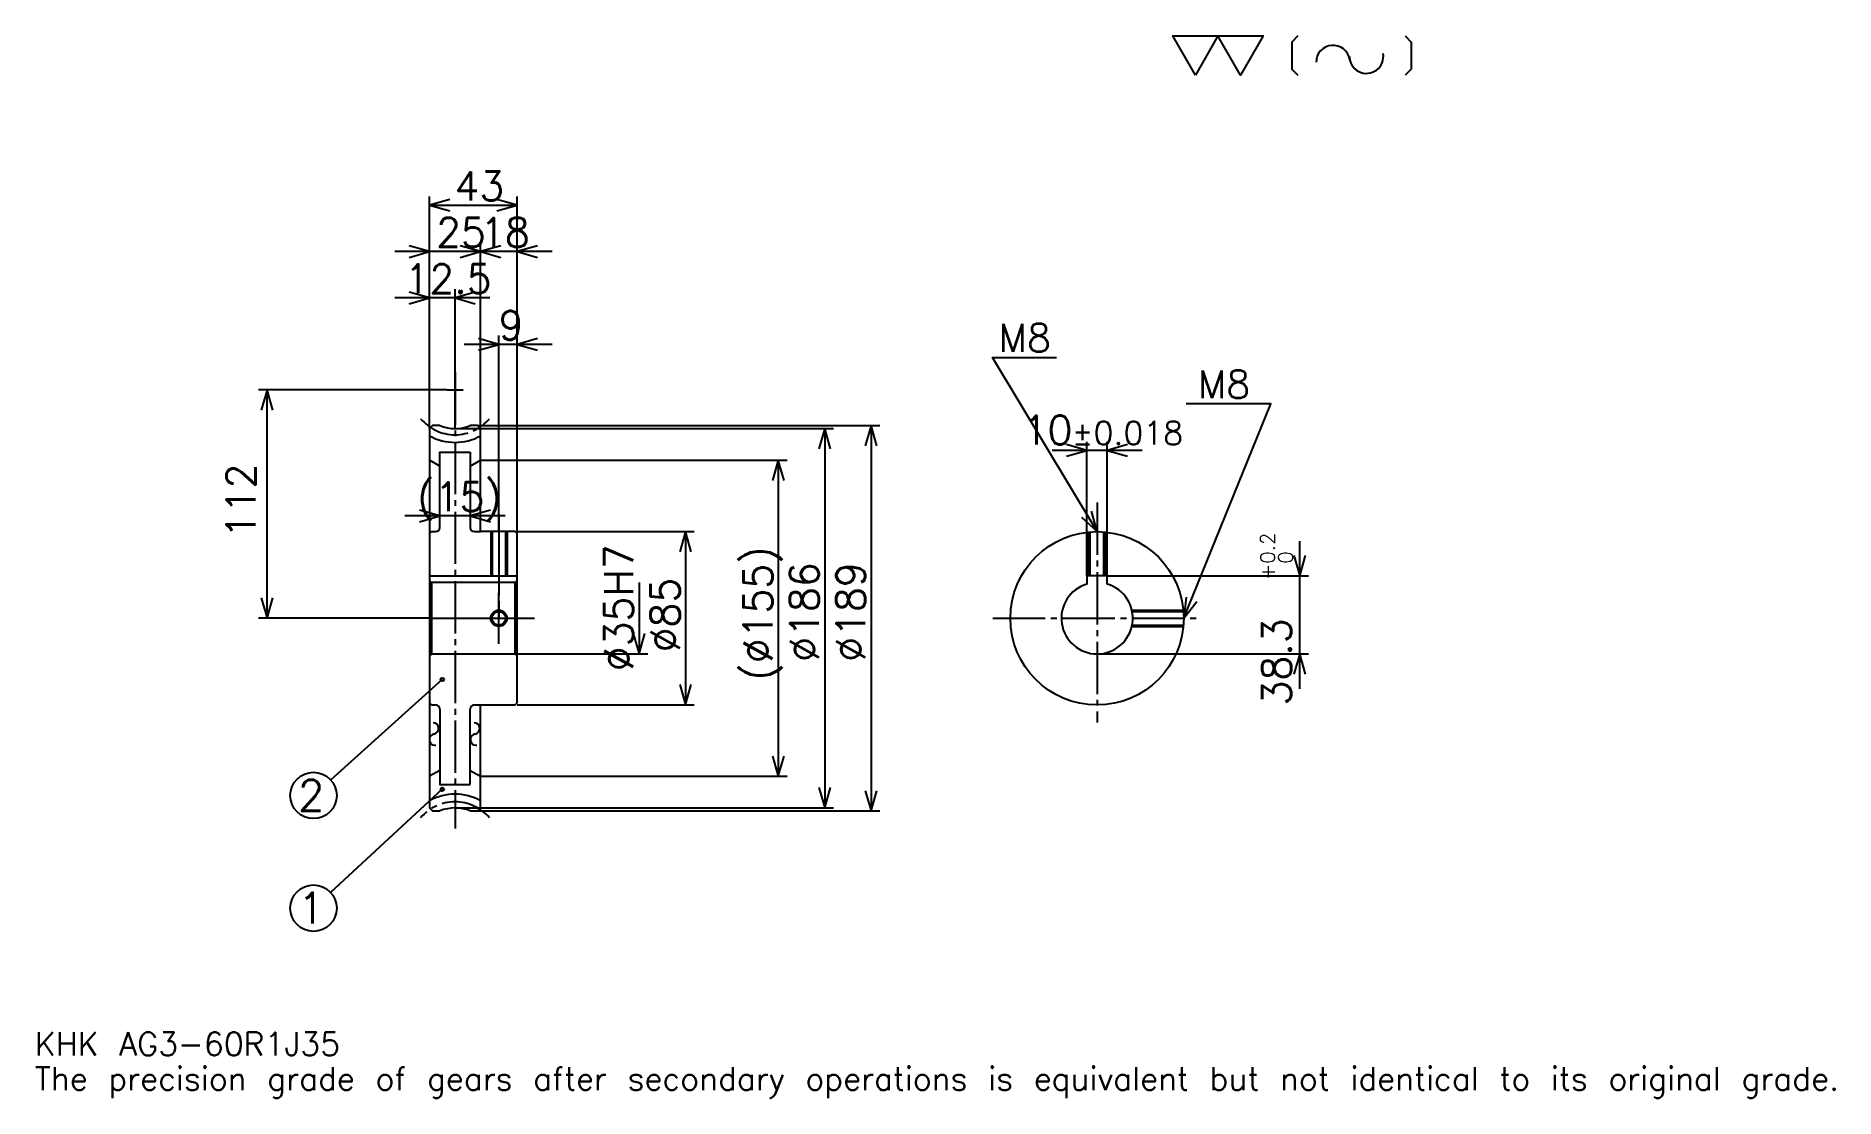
# Model space of a CAD drawing. Extents: x 29 to 911, y 10 to 531.
import ezdxf

# ---------------------------------------------------------------- set-up
doc = ezdxf.new("R2010")
doc.units = 0
doc.linetypes.add('DASHDOT', pattern=[34.133332, 25.6, -2.844444, 2.844444, -2.844444])
doc.layers.get('0').update_dxf_attribs({"linetype": 'CONTINUOUS'})
doc.layers.add('DASHDOT', color=6, linetype='DASHDOT')
doc.styles.add('KANJI', font='TXT', dxfattribs={"bigfont": 'BIGFONT'})

msp = doc.modelspace()

# ---------------------------------------------------------------- linework, layer by layer
at = {"color": 5}
for p, q in [((221.866684, 340.186127), (221.866684, 452.541687)), ((264.866699, 340.186127), (264.866699, 452.541687)), ((221.866684, 448.275024), (264.866699, 448.275024)), ((263.93335, 425.51947), (204.800018, 425.51947)), ((281.93335, 425.51947), (229.800018, 425.51947)), ((246.866684, 340.186127), (246.866684, 429.786133)), ((234.366684, 357.686127), (234.366684, 407.030579)), ((251.43335, 402.763916), (204.800018, 402.763916)), ((281.93335, 380.008362), (238.800018, 380.008362)), ((255.866684, 340.186127), (255.866684, 384.275024)), ((230.400024, 357.686127), (137.955566, 357.686127)), ((142.222229, 245.686127), (142.222229, 357.686127)), ((234.366684, 338.686127), (234.366684, 357.686127)), ((221.866684, 338.686127), (221.866684, 340.186127)), ((234.366684, 338.686127), (264.866699, 338.686127)), ((245.366684, 340.186127), (264.866699, 340.186127)), ((246.866684, 338.686127), (246.866684, 340.186127)), ((255.866684, 288.186127), (255.866684, 340.186127)), ((255.866684, 288.186127), (255.866684, 340.186127)), ((264.866699, 340.186127), (442.64447, 340.186127)), ((264.866699, 287.186127), (264.866699, 340.186127)), ((264.866699, 338.686127), (419.888916, 338.686127)), ((415.622253, 338.686127), (415.622253, 152.686127)), ((438.377808, 340.186127), (438.377808, 151.186127)), ((571.211121, 328.008362), (527.077759, 328.008362)), ((544.14447, 266.486115), (544.14447, 332.275024)), ((554.14447, 266.486115), (554.14447, 332.275024)), ((246.866684, 323.186127), (264.866699, 323.186127)), ((264.866699, 323.186127), (397.133362, 323.186127)), ((392.866699, 323.186127), (392.866699, 168.186127)), ((258.93335, 295.875), (209.800018, 295.875)), ((264.866699, 288.186127), (351.622253, 288.186127)), ((347.355591, 288.186127), (347.355591, 203.186127)), ((648.533325, 211.119461), (648.533325, 283.552795)), ((554.14447, 266.486115), (652.799988, 266.486115)), ((324.600037, 263.186127), (324.600037, 228.186127)), ((221.866684, 245.686127), (137.955566, 245.686127)), ((264.866699, 228.186127), (328.866699, 228.186127)), ((549.14447, 228.186127), (652.799988, 228.186127)), ((228.116684, 215.686127), (173.430573, 166.4133)), ((264.866699, 203.186127), (351.622253, 203.186127)), ((246.866684, 168.186127), (264.866699, 168.186127)), ((264.866699, 168.186127), (397.133362, 168.186127)), ((228.116684, 161.811127), (173.339417, 111.26326)), ((234.366684, 152.686127), (264.866699, 152.686127)), ((245.366684, 151.186127), (264.866699, 151.186127)), ((264.866699, 152.686127), (419.888916, 152.686127)), ((264.866699, 151.186127), (442.64447, 151.186127))]:
    msp.add_line(p, q, dxfattribs=at)
at = {"color": 4}
for p, q in [((241.866684, 327.186127), (241.866684, 290.186127)), ((226.866684, 320.299377), (221.866684, 323.186127)), ((241.866684, 320.299377), (246.866684, 323.186127)), ((243.866684, 288.186127), (246.866684, 288.186127)), ((221.866684, 266.486115), (264.866699, 266.486115)), ((264.866699, 264.186127), (263.866699, 263.186127)), ((221.866684, 227.186127), (222.866684, 228.186127)), ((264.866699, 227.186127), (263.866699, 228.186127)), ((243.866684, 203.186127), (246.866684, 203.186127)), ((241.866684, 164.186127), (241.866684, 201.186127)), ((226.866684, 171.072876), (221.866684, 168.186127)), ((241.866684, 171.072876), (246.866684, 168.186127))]:
    msp.add_line(p, q, dxfattribs=at)
at = {"color": 7}
for points in [[(597.333313, 512), (586.23999, 531.228455), (630.613281, 531.228455), (619.519958, 512), (608.426636, 531.228455), (597.333313, 512)], [(647.623108, 531.228455), (644.664856, 528.270203), (644.664856, 514.958252), (647.623108, 512)], [(700.131531, 531.228455), (703.089783, 528.270203), (703.089783, 514.958252), (700.131531, 512)]]:
    msp.add_lwpolyline(points, dxfattribs=at)
at = {"color": 5}
for points in [[(231.822235, 451.119476), (221.866684, 448.275024), (231.822235, 445.430573)], [(254.911133, 445.430573), (264.866699, 448.275024), (254.911133, 451.119476)], [(211.911133, 422.675018), (221.866684, 425.51947), (211.911133, 428.363922)], [(236.911133, 422.675018), (246.866684, 425.51947), (236.911133, 428.363922)], [(256.822235, 428.363922), (246.866684, 425.51947), (256.822235, 422.675018)], [(274.822235, 428.363922), (264.866699, 425.51947), (274.822235, 422.675018)], [(211.911133, 399.919434), (221.866684, 402.763916), (211.911133, 405.608337)], [(244.322235, 405.608337), (234.366684, 402.763916), (244.322235, 399.919434)], [(245.911133, 377.163879), (255.866684, 380.008362), (245.911133, 382.852783)], [(274.822235, 382.852783), (264.866699, 380.008362), (274.822235, 377.163879)], [(549.14447, 288.186127), (497.944458, 373.51947), (529.233337, 373.51947)], [(145.066681, 347.73056), (142.222229, 357.686127), (139.377792, 347.73056)], [(591.64447, 245.686127), (634.311157, 350.763916), (592.782227, 350.763916)], [(418.466675, 328.73056), (415.622253, 338.686127), (412.777771, 328.73056)], [(441.222229, 330.23056), (438.377808, 340.186127), (435.533325, 330.23056)], [(534.188904, 325.16391), (544.14447, 328.008362), (534.188904, 330.852783)], [(564.100037, 330.852783), (554.14447, 328.008362), (564.100037, 325.16391)], [(395.711121, 313.23056), (392.866699, 323.186127), (390.022217, 313.23056)], [(216.911133, 293.030579), (226.866684, 295.875), (216.911133, 298.719452)], [(251.822235, 298.719452), (241.866684, 295.875), (251.822235, 293.030579)], [(541.583252, 295.259491), (549.14447, 288.186127), (546.461487, 298.186401)], [(350.200012, 278.23056), (347.355591, 288.186127), (344.511139, 278.23056)], [(645.688904, 276.441681), (648.533325, 266.486115), (651.377808, 276.441681)], [(592.754456, 255.980392), (591.64447, 245.686127), (598.025391, 253.840134)], [(139.377792, 255.641678), (142.222229, 245.686127), (145.066681, 255.641678)], [(321.755585, 238.141678), (324.600037, 228.186127), (327.444458, 238.141678)], [(651.377808, 218.230576), (648.533325, 228.186127), (645.688904, 218.230576)], [(344.511139, 213.141678), (347.355591, 203.186127), (350.200012, 213.141678)], [(390.022217, 178.141693), (392.866699, 168.186127), (395.711121, 178.141693)], [(412.777771, 162.641693), (415.622253, 152.686127), (418.466675, 162.641693)], [(435.533325, 161.141693), (438.377808, 151.186127), (441.222229, 161.141693)]]:
    msp.add_lwpolyline(points, dxfattribs=at)
at = {"color": 4}
for points in [[(226.967361, 340.186127), (223.366684, 340.186127), (221.866684, 338.686127), (221.866684, 227.186127)], [(241.766006, 151.186127), (245.366684, 151.186127), (246.866684, 152.686127), (246.866684, 203.186127), (263.866699, 203.186127), (264.866699, 204.186127), (264.866699, 287.186127), (263.866699, 288.186127), (246.866684, 288.186127), (246.866684, 338.686127), (245.366684, 340.186127), (241.766006, 340.186127)], [(226.866684, 290.186127), (226.866684, 327.186127), (241.866684, 327.186127)], [(221.866684, 287.186127), (222.866684, 288.186127), (224.866684, 288.186127)], [(251.866684, 288.186127), (251.866684, 266.486115)], [(252.541687, 288.186127), (252.541687, 266.486115)], [(259.191681, 288.186127), (259.191681, 266.486115)], [(259.866699, 288.186127), (259.866699, 266.486115)], [(545.14447, 266.486115), (545.14447, 287.997467)], [(545.819458, 266.486115), (545.819458, 288.055847)], [(552.469482, 266.486115), (552.469482, 288.055847)], [(553.14447, 266.486115), (553.14447, 287.997467)], [(554.14447, 262.456635), (554.14447, 266.486115), (544.14447, 266.486115), (544.14447, 262.456635)], [(221.866684, 264.186127), (222.866684, 263.186127), (222.866684, 228.186127), (263.866699, 228.186127), (263.866699, 263.186127), (222.866684, 263.186127)], [(566.181152, 249.686127), (591.455811, 249.686127)], [(566.325684, 249.011124), (591.514221, 249.011124)], [(566.181152, 241.686127), (591.455811, 241.686127)], [(566.325684, 242.36113), (591.514221, 242.36113)], [(221.866684, 227.186127), (221.866684, 152.686127), (223.366684, 151.186127), (226.967361, 151.186127)], [(221.866684, 204.186127), (222.866684, 203.186127), (224.866684, 203.186127)], [(226.866684, 201.186127), (226.866684, 164.186127), (241.866684, 164.186127)]]:
    msp.add_lwpolyline(points, dxfattribs=at)
for centre, radius in [((549.14447, 245.686127), 42.5), ((255.866684, 245.686127), 3.325)]:
    msp.add_circle(centre, radius, dxfattribs=at)
at = {"color": 7}
msp.add_circle((255.866684, 245.686127), 4, dxfattribs=at)
at = {"color": 5}
for centre, radius in [((228.116684, 215.686127), 0.853333), ((164.977798, 158.797241), 11.377778), ((228.116684, 161.811127), 0.853333), ((164.977798, 103.547241), 11.377778)]:
    msp.add_circle(centre, radius, dxfattribs=at)
at = {"color": 7}
for centre, radius, start, end in [((664.817749, 518.320557), 8.32, 10, 180), ((681.204956, 521.210083), 8.32, 180, 10), ((223.583328, 191.662796), 2.773333, 280, 90), ((243.703323, 191.662796), 2.773333, 280, 90), ((224.546494, 186.200394), 2.773333, 90, 280), ((244.666489, 186.200394), 2.773333, 90, 280)]:
    msp.add_arc(centre, radius, start, end, dxfattribs=at)
at = {"color": 4}
for centre, radius, start, end in [((234.366684, 357.686127), 25.75, 240.95890009, 299.04109991), ((234.366684, 357.686127), 19, 247.080457927, 292.919542073), ((224.866684, 290.186127), 2, 270, 0), ((243.866684, 290.186127), 2, 180, 270), ((549.14447, 245.686127), 17.5, 106.601549926, 73.398450074), ((224.866684, 201.186127), 2, 0, 90), ((243.866684, 201.186127), 2, 90, 180), ((234.366684, 133.686127), 25.75, 60.95890009, 119.04109991), ((234.366684, 133.686127), 19, 67.080457927, 112.919542073)]:
    msp.add_arc(centre, radius, start, end, dxfattribs=at)
at = {"layer": 'DASHDOT', "color": 7}
for p, q in [((234.366684, 366.219452), (234.366684, 142.652802)), ((230.400024, 357.686127), (238.333344, 357.686127)), ((549.14447, 302.408356), (549.14447, 194.652802)), ((255.866684, 288.186127), (255.866684, 245.686127)), ((221.866684, 245.686127), (273.400024, 245.686127)), ((498.111145, 245.686127), (600.177795, 245.686127))]:
    msp.add_line(p, q, dxfattribs=at)
for points in [[(255.866684, 296.719452), (255.866684, 257.952789)], [(255.866684, 233.152786), (255.866684, 258.219452)], [(243.333344, 245.686127), (268.400024, 245.686127)]]:
    msp.add_lwpolyline(points, dxfattribs=at)
for centre, start, end in [((234.366684, 357.686127), 219.999998481, 320.000001519), ((234.366684, 133.686127), 39.999998481, 140.000001519)]:
    msp.add_arc(centre, 22, start, end, dxfattribs=at)

# ---------------------------------------------------------------- texts
at = {"color": 7, "style": 'KANJI'}
for s, height, p in [('43', 14.222222, (234.122238, 450.550598)), ('25', 14.222222, (225.122238, 427.795044)), ('18', 14.222222, (246.622238, 427.795044)), ('12.5', 14.222222, (209.627792, 405.039459)), ('9', 14.222222, (255.744461, 382.283905)), ('M8', 13.653334, (500.788879, 376.363892)), ('M8', 13.653334, (598.47113, 353.608337)), ('10', 14.222222, (512.675842, 330.852783)), ('%%p0.018', 11.377778, (536.709656, 330.852783)), ('(15)', 14.222222, (215.877792, 298.150574)), ('2', 15.17037, (157.392609, 151.212067)), ('1', 15.17037, (157.392609, 95.962051)), ('KHK AG3-60R1J35', 11.377778, (28.444445, 31.288889)), ('The precision grade of gears after secondary operations is equivalent but not identical to its original grade.', 11.377778, (28.444445, 14.222222))]:
    msp.add_text(s, height=height, dxfattribs=at).set_placement(p)
for s, height, p in [('112', 14.222222, (136.533356, 284.975006)), ('0.2', 7.111111, (636.302246, 272.477325)), ('%%c35H7', 14.222222, (321.755585, 219.730576)), ('(%%c155)', 14.222222, (390.022217, 215.108353)), ('0', 7.111111, (645.119995, 272.477325)), ('%%c186', 14.222222, (412.777771, 224.352783)), ('%%c189', 14.222222, (435.533325, 224.352783)), ('+', 7.111111, (636.302246, 264.512878)), ('%%c85', 14.222222, (344.511139, 228.975006)), ('38.3', 14.222222, (644.266663, 202.953476))]:
    msp.add_text(s, height=height, rotation=90, dxfattribs=at).set_placement(p)

doc.saveas('drawing.dxf')
